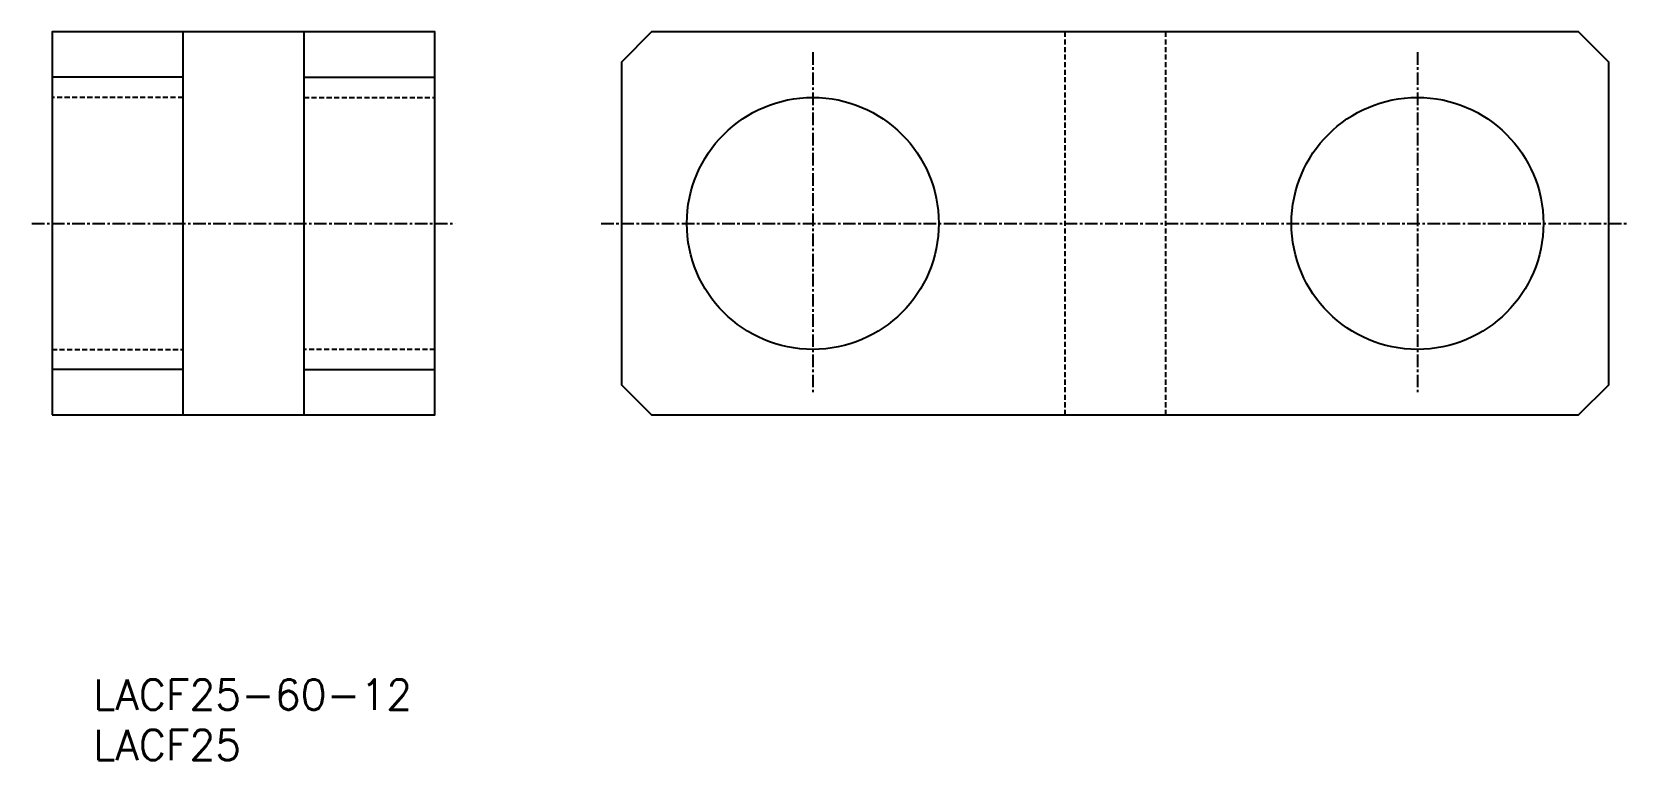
# Model space of a CAD drawing. Extents: x 59 to 217, y 49 to 121.
import ezdxf
from ezdxf.enums import TextEntityAlignment as Align

# ---------------------------------------------------------------- set-up
doc = ezdxf.new("R2010")
doc.units = 0
doc.linetypes.add('CENTER', pattern=[2, 1.25, -0.25, 0.25, -0.25])
doc.linetypes.add('DASHED', pattern=[0.75, 0.5, -0.25])
doc.layers.get('0').update_dxf_attribs({"linetype": 'CONTINUOUS'})
doc.layers.add('CENTER', color=1, linetype='CENTER')
doc.styles.get("Standard").update_dxf_attribs({"font": 'txt.shx', "bigfont": 'extfont.shx'})

msp = doc.modelspace()

# ---------------------------------------------------------------- linework, layer by layer
at = {"color": 7, "linetype": 'CONTINUOUS'}
for p, q in [((73.93, 83.15), (73.93, 121.15)), ((85.93, 121.15), (85.93, 83.15)), ((73.93, 116.65), (60.93, 116.65)), ((85.93, 116.65), (98.93, 116.65)), ((73.93, 87.65), (60.93, 87.65)), ((85.93, 87.65), (98.93, 87.65))]:
    msp.add_line(p, q, dxfattribs=at)
at = {"color": 3, "linetype": 'DASHED'}
for p, q in [((161.43, 121.15), (161.43, 83.15)), ((171.43, 121.15), (171.43, 83.15)), ((73.93, 114.65), (60.93, 114.65)), ((85.93, 114.65), (98.93, 114.65)), ((60.93, 89.65), (73.93, 89.65)), ((98.93, 89.65), (85.93, 89.65))]:
    msp.add_line(p, q, dxfattribs=at)
at = {"color": 7, "linetype": 'CONTINUOUS'}
for points in [[(60.93, 83.15), (98.93, 83.15), (98.93, 121.15), (60.93, 121.15)], [(120.43, 83.15), (212.43, 83.15), (215.43, 86.15), (215.43, 118.15), (212.43, 121.15), (120.43, 121.15), (117.43, 118.15), (117.43, 86.15)]]:
    msp.add_lwpolyline(points, close=True, dxfattribs=at)
for centre in [(136.43, 102.15), (196.43, 102.15)]:
    msp.add_circle(centre, 12.5, dxfattribs=at)
at = {"layer": 'CENTER', "color": 1, "linetype": 'CENTER'}
for p, q in [((136.43, 119.14), (136.43, 85.16)), ((196.43, 119.14), (196.43, 85.16)), ((58.93, 102.15), (100.93, 102.15)), ((115.43, 102.15), (217.43, 102.15))]:
    msp.add_line(p, q, dxfattribs=at)

# ---------------------------------------------------------------- texts
at = {"color": 7, "linetype": 'CONTINUOUS'}
for s, p in [('LACF25-60-12', (65.04, 55.4)), ('LACF25', (65.04, 50.4))]:
    msp.add_text(s, height=3, dxfattribs=at).set_placement(p, align=Align.MIDDLE_LEFT)

doc.saveas('drawing.dxf')
